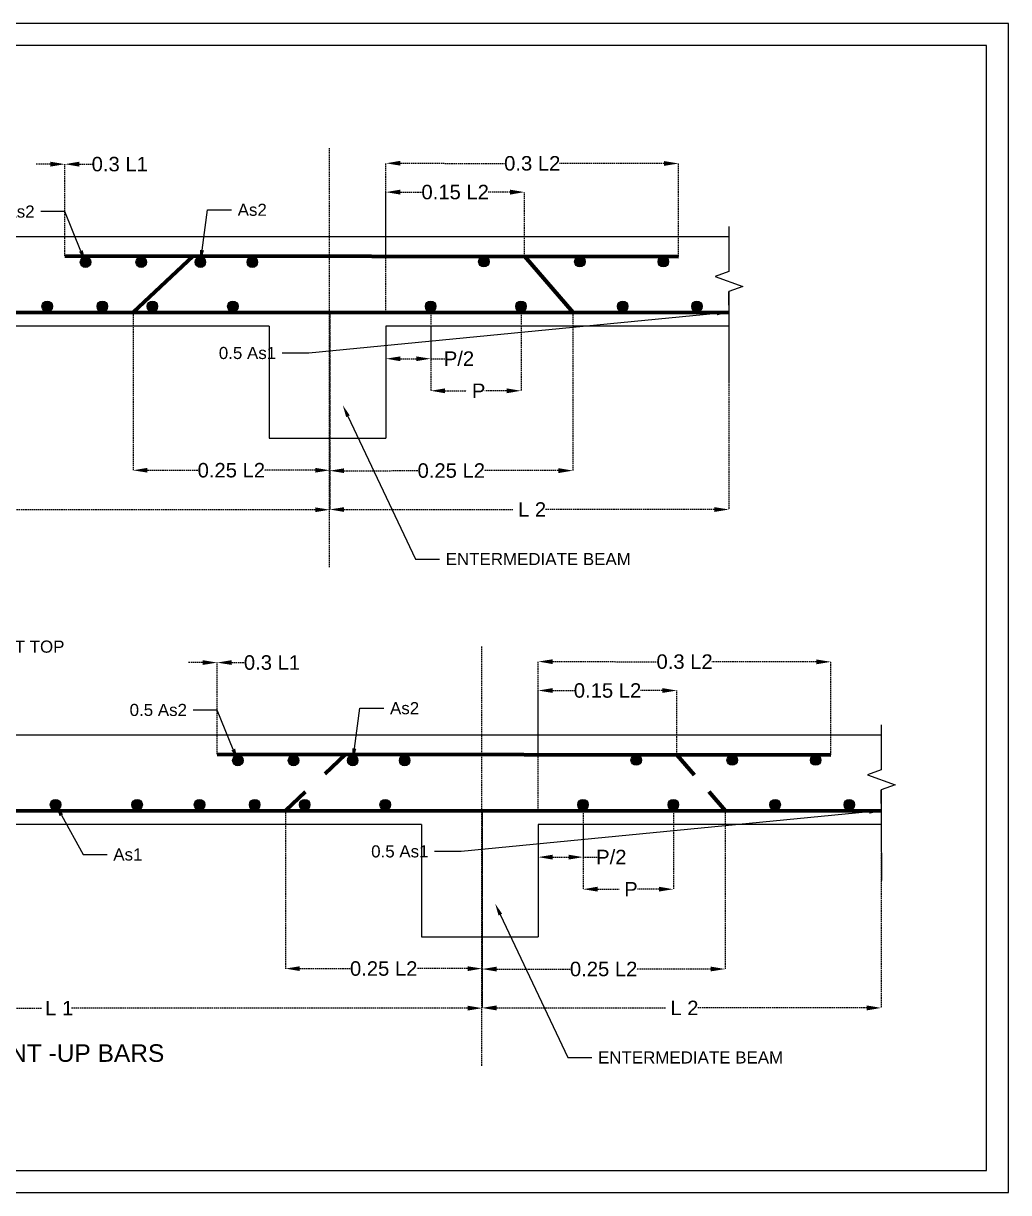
# Model space of a CAD drawing. Header units: millimetres. Extents: x 955 to 145987, y 2368 to 73967.
# Drawn here: x 48188 to 57034, y 33669 to 44169 of the extents above; entities that cross this region are included whole.
import ezdxf
from ezdxf import colors
from ezdxf.entities.mleader import LeaderData, LeaderLine
from ezdxf.math import Vec2, Vec3

# ---------------------------------------------------------------- set-up
doc = ezdxf.new("R2010")
doc.units = ezdxf.units.MM
doc.linetypes.add('HIDDENX2', pattern=[19.05, 12.7, -6.35])
doc.styles.get("Standard").update_dxf_attribs({"font": 'arial.ttf'})
doc.dimstyles.new('beam 2', dxfattribs={"dimtxt": 130, "dimasz": 130, "dimexe": 0.18, "dimexo": 0.0625, "dimgap": 0.09, "dimtad": 0, "dimtih": 1, "dimtoh": 1, "dimdec": 4, "dimzin": 0, "dimdsep": 46, "dimtxsty": 'Standard', "dimcen": 0.09, "dimadec": 0, "dimazin": 0, "dimtfac": 1, "dimtdec": 4, "dimtofl": 0, "dimtmove": 0, "dimatfit": 3, "dimfxl": 1, "dimtolj": 1, "dimtzin": 0, "dimarcsym": 0})

# ---------------------------------------------------------------- blocks, each defined once
blk = doc.blocks.new('*D32')
at = {"color": 0, "linetype": 'HIDDENX2', "lineweight": -2, "transparency": 16777216}
for p, q in [((43295, 41572), (43295, 39802)), ((50938, 41572), (50938, 39802)), ((43425, 39802), (46981, 39802)), ((50808, 39802), (47251, 39802))]:
    blk.add_line(p, q, dxfattribs=at)
at = {"color": 0, "linetype": 'HIDDENX2', "transparency": 16777216}
for points in [[(43425, 39823), (43425, 39780), (43295, 39802)], [(50808, 39823), (50808, 39780), (50938, 39802)]]:
    blk.add_solid(points, dxfattribs=at)
at = {"layer": 'DEFPOINTS', "color": 0, "linetype": 'HIDDENX2', "transparency": 16777216}
for p in [(43295, 41572), (50938, 41572), (50938, 39802)]:
    blk.add_point(p, dxfattribs=at)
at = {"color": 0, "linetype": 'HIDDENX2', "transparency": 16777216, "insert": (47116, 39802), "char_height": 130, "attachment_point": 5}
blk.add_mtext('\\A1; L 1 ', dxfattribs=at)
blk = doc.blocks.new('*D36')
at = {"color": 0, "linetype": 'HIDDENX2', "lineweight": -2, "transparency": 16777216}
for p, q in [((48430, 42905), (48300, 42905)), ((48560, 42081), (48560, 42905)), ((48560, 42081), (48560, 42905)), ((48690, 42905), (48820, 42905))]:
    blk.add_line(p, q, dxfattribs=at)
at = {"color": 0, "linetype": 'HIDDENX2', "transparency": 16777216}
for points in [[(48430, 42927), (48430, 42883), (48560, 42905)], [(48690, 42927), (48690, 42883), (48560, 42905)]]:
    blk.add_solid(points, dxfattribs=at)
at = {"layer": 'DEFPOINTS', "color": 0, "linetype": 'HIDDENX2', "transparency": 16777216}
for p in [(48560, 42905), (48560, 42081), (48560, 42081)]:
    blk.add_point(p, dxfattribs=at)
at = {"color": 0, "linetype": 'HIDDENX2', "transparency": 16777216, "insert": (49053, 42905), "char_height": 130, "attachment_point": 5}
blk.add_mtext('\\A1;0.3 L1', dxfattribs=at)
blk = doc.blocks.new('*D37')
at = {"color": 0, "linetype": 'HIDDENX2', "lineweight": -2, "transparency": 16777216}
for p, q in [((51442, 41575), (51442, 42654)), ((51572, 42654), (51771, 42654)), ((52558, 42654), (52360, 42654)), ((52688, 42078), (52688, 42654))]:
    blk.add_line(p, q, dxfattribs=at)
at = {"color": 0, "linetype": 'HIDDENX2', "transparency": 16777216}
for points in [[(51572, 42676), (51572, 42632), (51442, 42654)], [(52558, 42676), (52558, 42632), (52688, 42654)]]:
    blk.add_solid(points, dxfattribs=at)
at = {"layer": 'DEFPOINTS', "color": 0, "linetype": 'HIDDENX2', "transparency": 16777216}
for p in [(51442, 42654), (52688, 42078), (51442, 41575)]:
    blk.add_point(p, dxfattribs=at)
at = {"color": 0, "linetype": 'HIDDENX2', "transparency": 16777216, "insert": (52065, 42654), "char_height": 130, "attachment_point": 5}
blk.add_mtext('\\A1;0.15 L2', dxfattribs=at)
blk = doc.blocks.new('*D38')
at = {"color": 0, "linetype": 'HIDDENX2', "lineweight": -2, "transparency": 16777216}
for p, q in [((50938, 41574), (50938, 39804)), ((54523, 41576), (54523, 39804)), ((51068, 39804), (52584, 39804)), ((54393, 39804), (52877, 39804))]:
    blk.add_line(p, q, dxfattribs=at)
at = {"color": 0, "linetype": 'HIDDENX2', "transparency": 16777216}
for points in [[(51068, 39825), (51068, 39782), (50938, 39804)], [(54393, 39825), (54393, 39782), (54523, 39804)]]:
    blk.add_solid(points, dxfattribs=at)
at = {"layer": 'DEFPOINTS', "color": 0, "linetype": 'HIDDENX2', "transparency": 16777216}
for p in [(50938, 41575), (54523, 41576), (54523, 39804)]:
    blk.add_point(p, dxfattribs=at)
at = {"color": 0, "linetype": 'HIDDENX2', "transparency": 16777216, "insert": (52730, 39804), "char_height": 130, "attachment_point": 5}
blk.add_mtext('\\A1; L 2 ', dxfattribs=at)
blk = doc.blocks.new('*D39')
at = {"color": 0, "linetype": 'HIDDENX2', "lineweight": -2, "transparency": 16777216}
for p, q in [((51845, 41629), (51845, 40870)), ((52656, 41629), (52656, 40870)), ((51975, 40870), (52168, 40870)), ((52526, 40870), (52332, 40870))]:
    blk.add_line(p, q, dxfattribs=at)
at = {"color": 0, "linetype": 'HIDDENX2', "transparency": 16777216}
for points in [[(51975, 40892), (51975, 40848), (51845, 40870)], [(52526, 40892), (52526, 40848), (52656, 40870)]]:
    blk.add_solid(points, dxfattribs=at)
at = {"layer": 'DEFPOINTS', "color": 0, "linetype": 'HIDDENX2', "transparency": 16777216}
for p in [(51845, 41629), (52656, 41629), (52656, 40870)]:
    blk.add_point(p, dxfattribs=at)
at = {"color": 0, "linetype": 'HIDDENX2', "transparency": 16777216, "insert": (52250, 40870), "char_height": 130, "attachment_point": 5}
blk.add_mtext('\\A1; P ', dxfattribs=at)
blk = doc.blocks.new('*D40')
at = {"color": 0, "linetype": 'HIDDENX2', "lineweight": -2, "transparency": 16777216}
for p, q in [((51442, 42079), (51443, 42913)), ((51573, 42913), (52513, 42912)), ((53941, 42911), (53001, 42912)), ((54071, 42077), (54071, 42911))]:
    blk.add_line(p, q, dxfattribs=at)
at = {"color": 0, "linetype": 'HIDDENX2', "transparency": 16777216}
for points in [[(51573, 42935), (51573, 42892), (51443, 42913)], [(53941, 42933), (53941, 42890), (54071, 42911)]]:
    blk.add_solid(points, dxfattribs=at)
at = {"layer": 'DEFPOINTS', "color": 0, "linetype": 'HIDDENX2', "transparency": 16777216}
for p in [(54071, 42911), (51442, 42079), (54071, 42077)]:
    blk.add_point(p, dxfattribs=at)
at = {"color": 0, "linetype": 'HIDDENX2', "transparency": 16777216, "insert": (52757, 42912), "char_height": 130, "attachment_point": 5}
blk.add_mtext('\\A1;0.3 L2', dxfattribs=at)
blk = doc.blocks.new('*D41')
at = {"color": 0, "linetype": 'HIDDENX2', "lineweight": -2, "transparency": 16777216}
for p, q in [((49172, 41576), (49172, 40156)), ((50938, 41574), (50938, 40156)), ((49302, 40156), (49761, 40156)), ((50808, 40156), (50350, 40156))]:
    blk.add_line(p, q, dxfattribs=at)
at = {"color": 0, "linetype": 'HIDDENX2', "transparency": 16777216}
for points in [[(49302, 40178), (49302, 40135), (49172, 40156)], [(50808, 40178), (50808, 40135), (50938, 40156)]]:
    blk.add_solid(points, dxfattribs=at)
at = {"layer": 'DEFPOINTS', "color": 0, "linetype": 'HIDDENX2', "transparency": 16777216}
for p in [(49172, 41576), (50938, 41575), (50938, 40156)]:
    blk.add_point(p, dxfattribs=at)
at = {"color": 0, "linetype": 'HIDDENX2', "transparency": 16777216, "insert": (50055, 40156), "char_height": 130, "attachment_point": 5}
blk.add_mtext('\\A1;0.25 L2', dxfattribs=at)
blk = doc.blocks.new('*D42')
at = {"color": 0, "linetype": 'HIDDENX2', "lineweight": -2, "transparency": 16777216}
for p, q in [((50938, 41574), (50938, 40152)), ((53122, 41575), (53122, 40153)), ((51068, 40152), (51736, 40153)), ((52992, 40153), (52325, 40153))]:
    blk.add_line(p, q, dxfattribs=at)
at = {"color": 0, "linetype": 'HIDDENX2', "transparency": 16777216}
for points in [[(51068, 40174), (51068, 40131), (50938, 40152)], [(52992, 40175), (52992, 40131), (53122, 40153)]]:
    blk.add_solid(points, dxfattribs=at)
at = {"layer": 'DEFPOINTS', "color": 0, "linetype": 'HIDDENX2', "transparency": 16777216}
for p in [(50938, 41575), (53122, 41575), (50938, 40152)]:
    blk.add_point(p, dxfattribs=at)
at = {"color": 0, "linetype": 'HIDDENX2', "transparency": 16777216, "insert": (52030, 40153), "char_height": 130, "attachment_point": 5}
blk.add_mtext('\\A1;0.25 L2', dxfattribs=at)
blk = doc.blocks.new('*D43')
at = {"color": 0, "linetype": 'HIDDENX2', "lineweight": -2, "transparency": 16777216}
for p, q in [((51443, 41449), (51443, 41158)), ((51845, 41449), (51845, 41158)), ((51573, 41158), (51715, 41158)), ((51845, 41158), (51975, 41158))]:
    blk.add_line(p, q, dxfattribs=at)
at = {"color": 0, "linetype": 'HIDDENX2', "transparency": 16777216}
for points in [[(51573, 41179), (51573, 41136), (51443, 41158)], [(51715, 41179), (51715, 41136), (51845, 41158)]]:
    blk.add_solid(points, dxfattribs=at)
at = {"layer": 'DEFPOINTS', "color": 0, "linetype": 'HIDDENX2', "transparency": 16777216}
for p in [(51443, 41449), (51845, 41449), (51845, 41158)]:
    blk.add_point(p, dxfattribs=at)
at = {"color": 0, "linetype": 'HIDDENX2', "transparency": 16777216, "insert": (52099, 41158), "char_height": 130, "attachment_point": 5}
blk.add_mtext('\\A1;P/2', dxfattribs=at)
blk = doc.blocks.new('*D56')
at = {"color": 0, "linetype": 'HIDDENX2', "lineweight": -2, "transparency": 16777216}
for p, q in [((44663, 37096), (44663, 35326)), ((52306, 37096), (52306, 35326)), ((44793, 35326), (48349, 35326)), ((52176, 35326), (48619, 35326))]:
    blk.add_line(p, q, dxfattribs=at)
at = {"color": 0, "linetype": 'HIDDENX2', "transparency": 16777216}
for points in [[(44793, 35348), (44793, 35304), (44663, 35326)], [(52176, 35348), (52176, 35304), (52306, 35326)]]:
    blk.add_solid(points, dxfattribs=at)
at = {"layer": 'DEFPOINTS', "color": 0, "linetype": 'HIDDENX2', "transparency": 16777216}
for p in [(44663, 37096), (52306, 37096), (52306, 35326)]:
    blk.add_point(p, dxfattribs=at)
at = {"color": 0, "linetype": 'HIDDENX2', "transparency": 16777216, "insert": (48484, 35326), "char_height": 130, "attachment_point": 5}
blk.add_mtext('\\A1; L 1 ', dxfattribs=at)
blk = doc.blocks.new('*D64')
at = {"color": 0, "linetype": 'HIDDENX2', "lineweight": -2, "transparency": 16777216}
for p, q in [((49798, 38429), (49668, 38429)), ((49928, 37606), (49928, 38430)), ((49928, 37606), (49928, 38430)), ((50058, 38429), (50188, 38429))]:
    blk.add_line(p, q, dxfattribs=at)
at = {"color": 0, "linetype": 'HIDDENX2', "transparency": 16777216}
for points in [[(49798, 38451), (49798, 38408), (49928, 38429)], [(50058, 38451), (50058, 38408), (49928, 38429)]]:
    blk.add_solid(points, dxfattribs=at)
at = {"layer": 'DEFPOINTS', "color": 0, "linetype": 'HIDDENX2', "transparency": 16777216}
for p in [(49928, 38429), (49928, 37605), (49928, 37605)]:
    blk.add_point(p, dxfattribs=at)
at = {"color": 0, "linetype": 'HIDDENX2', "transparency": 16777216, "insert": (50420, 38429), "char_height": 130, "attachment_point": 5}
blk.add_mtext('\\A1;0.3 L1', dxfattribs=at)
blk = doc.blocks.new('*D57')
at = {"color": 0, "linetype": 'HIDDENX2', "lineweight": -2, "transparency": 16777216}
for p, q in [((52810, 37099), (52810, 38179)), ((52940, 38178), (53139, 38178)), ((53926, 38178), (53728, 38178)), ((54056, 37602), (54056, 38179))]:
    blk.add_line(p, q, dxfattribs=at)
at = {"color": 0, "linetype": 'HIDDENX2', "transparency": 16777216}
for points in [[(52940, 38200), (52940, 38157), (52810, 38178)], [(53926, 38200), (53926, 38157), (54056, 38178)]]:
    blk.add_solid(points, dxfattribs=at)
at = {"layer": 'DEFPOINTS', "color": 0, "linetype": 'HIDDENX2', "transparency": 16777216}
for p in [(52810, 38178), (54056, 37602), (52810, 37099)]:
    blk.add_point(p, dxfattribs=at)
at = {"color": 0, "linetype": 'HIDDENX2', "transparency": 16777216, "insert": (53433, 38178), "char_height": 130, "attachment_point": 5}
blk.add_mtext('\\A1;0.15 L2', dxfattribs=at)
blk = doc.blocks.new('*D58')
at = {"color": 0, "linetype": 'HIDDENX2', "lineweight": -2, "transparency": 16777216}
for p, q in [((52306, 37099), (52306, 35328)), ((55891, 37100), (55891, 35328)), ((52436, 35328), (53952, 35328)), ((55761, 35328), (54245, 35328))]:
    blk.add_line(p, q, dxfattribs=at)
at = {"color": 0, "linetype": 'HIDDENX2', "transparency": 16777216}
for points in [[(52436, 35350), (52436, 35306), (52306, 35328)], [(55761, 35350), (55761, 35306), (55891, 35328)]]:
    blk.add_solid(points, dxfattribs=at)
at = {"layer": 'DEFPOINTS', "color": 0, "linetype": 'HIDDENX2', "transparency": 16777216}
for p in [(52306, 37099), (55891, 37100), (55891, 35328)]:
    blk.add_point(p, dxfattribs=at)
at = {"color": 0, "linetype": 'HIDDENX2', "transparency": 16777216, "insert": (54098, 35328), "char_height": 130, "attachment_point": 5}
blk.add_mtext('\\A1; L 2 ', dxfattribs=at)
blk = doc.blocks.new('*D59')
at = {"color": 0, "linetype": 'HIDDENX2', "lineweight": -2, "transparency": 16777216}
for p, q in [((53213, 37153), (53213, 36394)), ((54024, 37153), (54024, 36394)), ((53343, 36394), (53536, 36394)), ((53894, 36394), (53700, 36394))]:
    blk.add_line(p, q, dxfattribs=at)
at = {"color": 0, "linetype": 'HIDDENX2', "transparency": 16777216}
for points in [[(53343, 36416), (53343, 36373), (53213, 36394)], [(53894, 36416), (53894, 36373), (54024, 36394)]]:
    blk.add_solid(points, dxfattribs=at)
at = {"layer": 'DEFPOINTS', "color": 0, "linetype": 'HIDDENX2', "transparency": 16777216}
for p in [(53213, 37153), (54024, 37153), (54024, 36394)]:
    blk.add_point(p, dxfattribs=at)
at = {"color": 0, "linetype": 'HIDDENX2', "transparency": 16777216, "insert": (53618, 36394), "char_height": 130, "attachment_point": 5}
blk.add_mtext('\\A1; P ', dxfattribs=at)
blk = doc.blocks.new('*D60')
at = {"color": 0, "linetype": 'HIDDENX2', "lineweight": -2, "transparency": 16777216}
for p, q in [((52810, 37603), (52811, 38438)), ((52941, 38438), (53881, 38437)), ((55309, 38436), (54369, 38436)), ((55439, 37601), (55439, 38436))]:
    blk.add_line(p, q, dxfattribs=at)
at = {"color": 0, "linetype": 'HIDDENX2', "transparency": 16777216}
for points in [[(52941, 38459), (52941, 38416), (52811, 38438)], [(55309, 38457), (55309, 38414), (55439, 38436)]]:
    blk.add_solid(points, dxfattribs=at)
at = {"layer": 'DEFPOINTS', "color": 0, "linetype": 'HIDDENX2', "transparency": 16777216}
for p in [(55439, 38436), (52810, 37603), (55439, 37601)]:
    blk.add_point(p, dxfattribs=at)
at = {"color": 0, "linetype": 'HIDDENX2', "transparency": 16777216, "insert": (54125, 38437), "char_height": 130, "attachment_point": 5}
blk.add_mtext('\\A1;0.3 L2', dxfattribs=at)
blk = doc.blocks.new('*D65')
at = {"color": 0, "linetype": 'HIDDENX2', "lineweight": -2, "transparency": 16777216}
for p, q in [((50540, 37100), (50540, 35680)), ((52306, 37099), (52306, 35680)), ((50670, 35681), (51128, 35681)), ((52176, 35681), (51717, 35681))]:
    blk.add_line(p, q, dxfattribs=at)
at = {"color": 0, "linetype": 'HIDDENX2', "transparency": 16777216}
for points in [[(50670, 35702), (50670, 35659), (50540, 35681)], [(52176, 35702), (52176, 35659), (52306, 35681)]]:
    blk.add_solid(points, dxfattribs=at)
at = {"layer": 'DEFPOINTS', "color": 0, "linetype": 'HIDDENX2', "transparency": 16777216}
for p in [(50540, 37100), (52306, 37099), (52306, 35681)]:
    blk.add_point(p, dxfattribs=at)
at = {"color": 0, "linetype": 'HIDDENX2', "transparency": 16777216, "insert": (51423, 35681), "char_height": 130, "attachment_point": 5}
blk.add_mtext('\\A1;0.25 L2', dxfattribs=at)
blk = doc.blocks.new('*D66')
at = {"color": 0, "linetype": 'HIDDENX2', "lineweight": -2, "transparency": 16777216}
for p, q in [((52306, 37099), (52306, 35677)), ((54489, 37100), (54490, 35677)), ((52436, 35677), (53104, 35677)), ((54360, 35677), (53693, 35677))]:
    blk.add_line(p, q, dxfattribs=at)
at = {"color": 0, "linetype": 'HIDDENX2', "transparency": 16777216}
for points in [[(52436, 35698), (52436, 35655), (52306, 35677)], [(54360, 35699), (54360, 35656), (54490, 35677)]]:
    blk.add_solid(points, dxfattribs=at)
at = {"layer": 'DEFPOINTS', "color": 0, "linetype": 'HIDDENX2', "transparency": 16777216}
for p in [(52306, 37099), (54489, 37100), (52306, 35677)]:
    blk.add_point(p, dxfattribs=at)
at = {"color": 0, "linetype": 'HIDDENX2', "transparency": 16777216, "insert": (53398, 35677), "char_height": 130, "attachment_point": 5}
blk.add_mtext('\\A1;0.25 L2', dxfattribs=at)
blk = doc.blocks.new('*D67')
at = {"color": 0, "linetype": 'HIDDENX2', "lineweight": -2, "transparency": 16777216}
for p, q in [((52811, 36974), (52811, 36682)), ((53213, 36974), (53213, 36682)), ((52941, 36682), (53083, 36682)), ((53213, 36682), (53343, 36682))]:
    blk.add_line(p, q, dxfattribs=at)
at = {"color": 0, "linetype": 'HIDDENX2', "transparency": 16777216}
for points in [[(52941, 36704), (52941, 36660), (52811, 36682)], [(53083, 36704), (53083, 36660), (53213, 36682)]]:
    blk.add_solid(points, dxfattribs=at)
at = {"layer": 'DEFPOINTS', "color": 0, "linetype": 'HIDDENX2', "transparency": 16777216}
for p in [(52811, 36974), (53213, 36974), (53213, 36682)]:
    blk.add_point(p, dxfattribs=at)
at = {"color": 0, "linetype": 'HIDDENX2', "transparency": 16777216, "insert": (53467, 36682), "char_height": 130, "attachment_point": 5}
blk.add_mtext('\\A1;P/2', dxfattribs=at)

msp = doc.modelspace()

# ---------------------------------------------------------------- hatches: boundary and pattern name
h = msp.add_hatch(color=256)
h.dxf.hatch_style = 1
h.paths.add_polyline_path([(48792.76975, 42024.62977, 1), (48698.47256, 42024.62977, 1)])
h = msp.add_hatch(color=256)
h.dxf.hatch_style = 1
h.paths.add_polyline_path([(49293.11334, 42024.62977, 1), (49198.81615, 42024.62977, 1)])
h = msp.add_hatch(color=256)
h.dxf.hatch_style = 1
h.paths.add_polyline_path([(49824.29998, 42024.62977, 1), (49730.00279, 42024.62977, 1)])
h = msp.add_hatch(color=256)
h.dxf.hatch_style = 1
h.paths.add_polyline_path([(50290.37361, 42024.62977, 1), (50196.07642, 42024.62977, 1)])
h = msp.add_hatch(color=256)
h.dxf.hatch_style = 1
h.paths.add_polyline_path([(52369.8494, 42029.27979, 1), (52275.55221, 42029.27979, 1)])
h = msp.add_hatch(color=256)
h.dxf.hatch_style = 1
h.paths.add_polyline_path([(53231.9606, 42029.27979, 1), (53137.66341, 42029.27979, 1)])
h = msp.add_hatch(color=256)
h.dxf.hatch_style = 1
h.paths.add_polyline_path([(53980.91977, 42029.27979, 1), (53886.62258, 42029.27979, 1)])
h = msp.add_hatch(color=256)
h.dxf.hatch_style = 1
h.paths.add_polyline_path([(48448.97324, 41628.64203, 1), (48354.67605, 41628.64203, 1)])
h = msp.add_hatch(color=256)
h.dxf.hatch_style = 1
h.paths.add_polyline_path([(48944.08706, 41628.64203, 1), (48849.78986, 41628.64203, 1)])
h = msp.add_hatch(color=256)
h.dxf.hatch_style = 1
h.paths.add_polyline_path([(49393.15497, 41628.64203, 1), (49298.85778, 41628.64203, 1)])
h = msp.add_hatch(color=256)
h.dxf.hatch_style = 1
h.paths.add_polyline_path([(50115.64579, 41628.64203, 1), (50021.34859, 41628.64203, 1)])
h = msp.add_hatch(color=256)
h.dxf.hatch_style = 1
h.paths.add_polyline_path([(51891.78789, 41628.64203, 1), (51797.4907, 41628.64203, 1)])
h = msp.add_hatch(color=256)
h.dxf.hatch_style = 1
h.paths.add_polyline_path([(52703.00664, 41628.64203, 1), (52608.70945, 41628.64203, 1)])
h = msp.add_hatch(color=256)
h.dxf.hatch_style = 1
h.paths.add_polyline_path([(53616.6952, 41628.64203, 1), (53522.39801, 41628.64203, 1)])
h = msp.add_hatch(color=256)
h.dxf.hatch_style = 1
h.paths.add_polyline_path([(54282.74864, 41628.64203, 1), (54188.45145, 41628.64203, 1)])
h = msp.add_hatch(color=256)
h.dxf.hatch_style = 1
h.paths.add_polyline_path([(50160.71674, 37548.96511, 1), (50066.41955, 37548.96511, 1)])
h = msp.add_hatch(color=256)
h.dxf.hatch_style = 1
h.paths.add_polyline_path([(50661.06033, 37548.96511, 1), (50566.76314, 37548.96511, 1)])
h = msp.add_hatch(color=256)
h.dxf.hatch_style = 1
h.paths.add_polyline_path([(51192.24697, 37548.96511, 1), (51097.94978, 37548.96511, 1)])
h = msp.add_hatch(color=256)
h.dxf.hatch_style = 1
h.paths.add_polyline_path([(51658.3206, 37548.96511, 1), (51564.02341, 37548.96511, 1)])
h = msp.add_hatch(color=256)
h.dxf.hatch_style = 1
h.paths.add_polyline_path([(53737.7964, 37553.61513, 1), (53643.4992, 37553.61513, 1)])
h = msp.add_hatch(color=256)
h.dxf.hatch_style = 1
h.paths.add_polyline_path([(54599.90759, 37553.61513, 1), (54505.6104, 37553.61513, 1)])
h = msp.add_hatch(color=256)
h.dxf.hatch_style = 1
h.paths.add_polyline_path([(55348.86676, 37553.61513, 1), (55254.56957, 37553.61513, 1)])
h = msp.add_hatch(color=256)
h.dxf.hatch_style = 1
h.paths.add_polyline_path([(48523.4683, 37152.97737, 1), (48429.17111, 37152.97737, 1)])
h = msp.add_hatch(color=256)
h.dxf.hatch_style = 1
h.paths.add_polyline_path([(49255.81458, 37152.97737, 1), (49161.51739, 37152.97737, 1)])
h = msp.add_hatch(color=256)
h.dxf.hatch_style = 1
h.paths.add_polyline_path([(49816.92023, 37152.97737, 1), (49722.62304, 37152.97737, 1)])
h = msp.add_hatch(color=256)
h.dxf.hatch_style = 1
h.paths.add_polyline_path([(50312.03405, 37152.97737, 1), (50217.73686, 37152.97737, 1)])
h = msp.add_hatch(color=256)
h.dxf.hatch_style = 1
h.paths.add_polyline_path([(50761.10196, 37152.97737, 1), (50666.80477, 37152.97737, 1)])
h = msp.add_hatch(color=256)
h.dxf.hatch_style = 1
h.paths.add_polyline_path([(51483.59278, 37152.97737, 1), (51389.29559, 37152.97737, 1)])
h = msp.add_hatch(color=256)
h.dxf.hatch_style = 1
h.paths.add_polyline_path([(53259.73488, 37152.97737, 1), (53165.43769, 37152.97737, 1)])
h = msp.add_hatch(color=256)
h.dxf.hatch_style = 1
h.paths.add_polyline_path([(54070.95363, 37152.97737, 1), (53976.65644, 37152.97737, 1)])
h = msp.add_hatch(color=256)
h.dxf.hatch_style = 1
h.paths.add_polyline_path([(54984.6422, 37152.97737, 1), (54890.345, 37152.97737, 1)])
h = msp.add_hatch(color=256)
h.dxf.hatch_style = 1
h.paths.add_polyline_path([(55650.69563, 37152.97737, 1), (55556.39844, 37152.97737, 1)])

# ---------------------------------------------------------------- linework, layer by layer
at = {"linetype": 'HIDDENX2'}
for p, q in [((50937.61635, 39284.68488), (50937.61635, 43051.42985)), ((52305.56334, 34809.02022), (52305.56334, 38575.76519))]:
    msp.add_line(p, q, dxfattribs=at)
for p, q in [((43707.2766, 42254.82574), (54523.30814, 42254.82574)), ((54522.76876, 41638.91956), (54523.30814, 41761.49485)), ((50393.69341, 41449.33899), (43707.2766, 41449.33899)), ((50393.69341, 41449.33899), (50394.27534, 40443.07546)), ((54523.30814, 41449.33899), (51442.69023, 41449.33899)), ((51442.69023, 41449.33899), (51443.27216, 40443.07546)), ((54523.30814, 41449.33899), (54523.59795, 40948.20619)), ((50394.27534, 40443.07546), (51443.27216, 40443.07546)), ((45075.22359, 37779.16108), (55891.25513, 37779.16108)), ((55890.71575, 37163.2549), (55891.25513, 37285.83019)), ((51761.6404, 36973.67432), (45075.22359, 36973.67432)), ((51761.6404, 36973.67432), (51762.22233, 35967.4108)), ((55891.25513, 36973.67432), (52810.63722, 36973.67432)), ((52810.63722, 36973.67432), (52811.21915, 35967.4108)), ((55891.25513, 36973.67432), (55891.54494, 36472.54153)), ((51762.22233, 35967.4108), (52811.21915, 35967.4108))]:
    msp.add_line(p, q)
at = {"color": 240, "linetype": 'Continuous', "lineweight": 100, "true_color": 0xed1f24}
for p, q in [((48560.42101, 42081.13054), (54070.76559, 42076.78525)), ((49710.52726, 42080.2236), (49172.41499, 41575.77089)), ((52688.41317, 42077.87533), (53121.5242, 41575.28942)), ((43294.92252, 41571.91428), (54523.30814, 41575.77089)), ((49928.368, 37605.46588), (55438.71258, 37601.12059)), ((51078.47425, 37604.55894), (50893.83578, 37431.46983)), ((54056.36016, 37602.21067), (54211.69444, 37421.95938)), ((50718.41153, 37267.01856), (50540.36198, 37100.10623)), ((54341.20365, 37271.67573), (54489.47119, 37099.62476)), ((44662.86952, 37096.24961), (55891.25513, 37100.10623))]:
    msp.add_line(p, q, dxfattribs=at)
for points in [[(42184.4002, 33669.3524), (57034.4002, 33669.3524), (57034.4002, 44169.3524), (42184.4002, 44169.3524)], [(42384.4002, 33869.3524), (56834.4002, 33869.3524), (56834.4002, 43969.3524), (42384.4002, 43969.3524)]]:
    msp.add_lwpolyline(points, close=True)
at = {"linetype": 'Continuous'}
for points in [[(54523.30814, 42345.41326), (54523.30814, 41942.66988), (54398.86457, 41897.37612), (54647.75172, 41806.78861), (54523.30814, 41761.49485), (54523.30814, 41358.75147)], [(55891.25513, 37869.7486), (55891.25513, 37467.00522), (55766.81156, 37421.71146), (56015.69871, 37331.12395), (55891.25513, 37285.83019), (55891.25513, 36883.08681)]]:
    msp.add_lwpolyline(points, dxfattribs=at)
at = {"lineweight": -2}
for centre in [(48745.62116, 42024.62977), (49245.96474, 42024.62977), (49777.15138, 42024.62977), (50243.22501, 42024.62977), (52322.70081, 42029.27979), (53184.812, 42029.27979), (53933.77117, 42029.27979), (48401.82464, 41628.64203), (48896.93846, 41628.64203), (49346.00638, 41628.64203), (50068.49719, 41628.64203), (51844.6393, 41628.64203), (52655.85805, 41628.64203), (53569.54661, 41628.64203), (54235.60004, 41628.64203), (50113.56815, 37548.96511), (50613.91173, 37548.96511), (51145.09838, 37548.96511), (51611.172, 37548.96511), (53690.6478, 37553.61513), (54552.75899, 37553.61513), (55301.71816, 37553.61513), (48476.3197, 37152.97737), (49208.66598, 37152.97737), (49769.77163, 37152.97737), (50264.88545, 37152.97737), (50713.95337, 37152.97737), (51436.44418, 37152.97737), (53212.58629, 37152.97737), (54023.80504, 37152.97737), (54937.4936, 37152.97737), (55603.54703, 37152.97737)]:
    msp.add_circle(centre, 47.1486, dxfattribs=at)

# ---------------------------------------------------------------- texts
at = {"linetype": 'HIDDENX2', "insert": (46726.64377, 35001.3182), "char_height": 157.5299687, "attachment_point": 1}
msp.add_mtext_dynamic_manual_height_columns('A- USING BENT -UP BARS', width=3104.3734207, gutter_width=787.64984, heights=[158.45735], dxfattribs=at)

# ---------------------------------------------------------------- dimensions: what is measured, and where the dimension line sits
at = {"linetype": 'HIDDENX2'}
for base, p1, p2, text, picture, middle in [((48560.42101, 42905.07198), (48560.42101, 42081.13054), (48560.42101, 42081.13054), '0.3 L1', '*D36', (49052.53352, 42905.07198)), ((51442.32675, 42654.1008), (52688.41317, 42077.87533), (51442.32675, 41574.71267), '0.15 L2', '*D37', (52065.36996, 42654.1008)), ((52655.85805, 40869.84439), (51844.6393, 41628.64203), (52655.85805, 41628.64203), ' P ', '*D39', (52250.24867, 40869.84439)), ((50937.61635, 39801.68912), (43294.92252, 41571.91428), (50937.61635, 41571.91428), ' L 1 ', '*D32', (47116.26944, 39801.68912)), ((50937.61635, 40156.18069), (49172.41499, 41575.77089), (50937.61635, 41574.53931), '0.25 L2', '*D41', (50055.01567, 40156.18069)), ((54523.30814, 39803.75759), (50937.61635, 41574.53931), (54523.30814, 41575.77089), ' L 2 ', '*D38', (52730.46225, 39803.75759)), ((51844.6393, 41157.77161), (51442.69023, 41449.33899), (51844.6393, 41449.33899), 'P/2', '*D43', (52099.23134, 41157.77161)), ((49928.368, 38429.40732), (49928.368, 37605.46588), (49928.368, 37605.46588), '0.3 L1', '*D64', (50420.48051, 38429.40732)), ((52810.27374, 38178.43614), (54056.36016, 37602.21067), (52810.27374, 37099.048), '0.15 L2', '*D57', (53433.31695, 38178.43614)), ((52305.56334, 35326.02446), (44662.86952, 37096.24961), (52305.56334, 37096.24961), ' L 1 ', '*D56', (48484.21643, 35326.02446)), ((52305.56334, 35680.51603), (50540.36198, 37100.10623), (52305.56334, 37098.87465), '0.25 L2', '*D65', (51422.96266, 35680.51603)), ((55891.25513, 35328.09293), (52305.56334, 37098.87465), (55891.25513, 37100.10623), ' L 2 ', '*D58', (54098.40924, 35328.09293)), ((54023.80504, 36394.17973), (53212.58629, 37152.97737), (54023.80504, 37152.97737), ' P ', '*D59', (53618.19566, 36394.17973)), ((53212.58629, 36682.10695), (52810.63722, 36973.67432), (53212.58629, 36973.67432), 'P/2', '*D67', (53467.17833, 36682.10695))]:
    dim = msp.add_linear_dim(base=base, p1=p1, p2=p2, text=text, dimstyle='beam 2', dxfattribs=at)
    dim.commit()
    dim.dimension.update_dxf_attribs({"geometry": picture, "text_midpoint": middle})
for p1, p2, distance, text, picture, middle in [((51442.32675, 42078.85796), (54070.76559, 42076.78525), 834.46037, '0.3 L2', '*D40', (52757.2042, 42912.28171)), ((53121.5242, 41575.28942), (50937.61635, 41574.53931), 1422.19081, '0.25 L2', '*D42', (52030.05876, 40152.72364)), ((52810.27374, 37603.19329), (55438.71258, 37601.12059), 834.46037, '0.3 L2', '*D60', (54125.15119, 38436.61705)), ((54489.47119, 37099.62476), (52305.56334, 37098.87465), 1422.19081, '0.25 L2', '*D66', (53398.00575, 35677.05898))]:
    dim = msp.add_aligned_dim(p1=p1, p2=p2, distance=distance, text=text, dimstyle='beam 2', dxfattribs=at)
    dim.commit()
    dim.dimension.update_dxf_attribs({"geometry": picture, "text_midpoint": middle})

# ---------------------------------------------------------------- leaders
ml = msp.add_multileader_mtext('Standard', dxfattribs=at)
ml.set_content('0.5 As2', color=256)
ml.set_leader_properties()
ml.build(insert=Vec2(0, 0))
ml.multileader.update_dxf_attribs({"arrow_head_size": 108.70502, "scale": 30})
ctx = ml.context
ctx.base_point, ctx.scale, ctx.char_height, ctx.arrow_head_size, ctx.landing_gap_size, ctx.plane_origin = Vec3(47733.64001, 42478.70341), 30, 108.705017, 108.70502, 54.35251, Vec3(48745.62116, 42024.62977)
ctx.text_align_type = 2
notes = []
notes.append((ctx, [(0, (1, 1, 0), (48560.42101, 42478.70341), (-1, 0), 217.41003, [(0, [(48745.62116, 42024.62977)], 0, [])])]))
ctx.mtext.insert, ctx.mtext.alignment, ctx.mtext.flow_direction = Vec3(48288.65846, 42533.9828), 3, 5
ml = msp.add_multileader_mtext('Standard', dxfattribs=at)
ml.set_content('As2', color=256)
ml.set_leader_properties()
ml.build(insert=Vec2(0, 0))
ml.multileader.update_dxf_attribs({"arrow_head_size": 108.70502, "scale": 30})
ctx = ml.context
ctx.base_point, ctx.scale, ctx.char_height, ctx.arrow_head_size, ctx.landing_gap_size, ctx.plane_origin = Vec3(50057.59933, 42494.57588), 30, 108.705017, 108.70502, 54.35251, Vec3(49777.15138, 42024.62977)
notes.append((ctx, [(0, (1, 1, 0), (49840.1893, 42494.57588), (1, 0), 217.41003, [(0, [(49777.15138, 42024.62977)], 0, [])])]))
ctx.mtext.insert, ctx.mtext.flow_direction = Vec3(50111.95184, 42549.81819), 5
ml = msp.add_multileader_mtext('Standard', dxfattribs=at)
ml.set_content('0.5 As1', color=256)
ml.set_leader_properties()
ml.build(insert=Vec2(0, 0))
ml.multileader.update_dxf_attribs({"arrow_head_size": 108.70502, "scale": 30})
ctx = ml.context
ctx.base_point, ctx.scale, ctx.char_height, ctx.arrow_head_size, ctx.landing_gap_size, ctx.plane_origin = Vec3(49922.25819, 41208.54766), 30, 108.705017, 108.70502, 54.35251, Vec3(49620.55772, 41575.77089)
ctx.text_align_type = 2
notes.append((ctx, [(1, (1, 1, 0), (50751.75674, 41208.54766), (-1, 0), 240, [(0, [(54523.30814, 41575.77089)], 0, [])])]))
ctx.mtext.insert, ctx.mtext.alignment, ctx.mtext.flow_direction = Vec3(50457.40424, 41263.82705), 3, 5
ml = msp.add_multileader_mtext('Standard', dxfattribs=at)
ml.set_content('ENTERMEDIATE BEAM', color=256)
ml.set_leader_properties()
ml.build(insert=Vec2(0, 0))
ml.multileader.update_dxf_attribs({"arrow_head_size": 108.70502, "scale": 30})
ctx = ml.context
ctx.base_point, ctx.scale, ctx.char_height, ctx.arrow_head_size, ctx.landing_gap_size, ctx.plane_origin = Vec3(51925.47445, 39358.7847), 30, 108.7050169, 108.70502, 54.35251, Vec3(51055.86185, 40739.79402)
notes.append((ctx, [(0, (1, 1, 0), (51708.06442, 39358.7847), (1, 0), 217.41003, [(0, [(51055.86185, 40739.79402)], 0, [])])]))
ctx.mtext.insert, ctx.mtext.flow_direction = Vec3(51979.82696, 39413.17428), 5
ml = msp.add_multileader_mtext('Standard', dxfattribs=at)
ml.set_content('DISTRIBUTION BARS AT TOP\\P(MINIMUM TWO BARS)', color=256)
ml.set_leader_properties()
ml.build(insert=Vec2(0, 0))
ml.multileader.update_dxf_attribs({"arrow_head_size": 108.70502, "scale": 30})
ctx = ml.context
ctx.base_point, ctx.scale, ctx.char_height, ctx.arrow_head_size, ctx.landing_gap_size, ctx.plane_origin = Vec3(46384.45584, 38556.37709), 30, 108.7050169, 108.70502, 54.35251, Vec3(45169.96802, 37548.4761)
notes.append((ctx, [(0, (1, 1, 0), (46167.04581, 38556.37709), (1, 0), 217.41003, [(0, [(45169.96802, 37548.4761)], 0, [])])]))
ctx.mtext.insert, ctx.mtext.flow_direction = Vec3(46438.80835, 38626.70909), 5
ml = msp.add_multileader_mtext('Standard', dxfattribs=at)
ml.set_content('0.5 As2', color=256)
ml.set_leader_properties()
ml.build(insert=Vec2(0, 0))
ml.multileader.update_dxf_attribs({"arrow_head_size": 108.70502, "scale": 30})
ctx = ml.context
ctx.base_point, ctx.scale, ctx.char_height, ctx.arrow_head_size, ctx.landing_gap_size, ctx.plane_origin = Vec3(49101.587, 38003.03875), 30, 108.705017, 108.70502, 54.35251, Vec3(50113.56815, 37548.96511)
ctx.text_align_type = 2
notes.append((ctx, [(0, (1, 1, 0), (49928.368, 38003.03875), (-1, 0), 217.41003, [(0, [(50113.56815, 37548.96511)], 0, [])])]))
ctx.mtext.insert, ctx.mtext.alignment, ctx.mtext.flow_direction = Vec3(49656.60546, 38058.31814), 3, 5
ml = msp.add_multileader_mtext('Standard', dxfattribs=at)
ml.set_content('As2', color=256)
ml.set_leader_properties()
ml.build(insert=Vec2(0, 0))
ml.multileader.update_dxf_attribs({"arrow_head_size": 108.70502, "scale": 30})
ctx = ml.context
ctx.base_point, ctx.scale, ctx.char_height, ctx.arrow_head_size, ctx.landing_gap_size, ctx.plane_origin = Vec3(51425.54632, 38018.91122), 30, 108.705017, 108.70502, 54.35251, Vec3(51145.09838, 37548.96511)
notes.append((ctx, [(0, (1, 1, 0), (51208.13629, 38018.91122), (1, 0), 217.41003, [(0, [(51145.09838, 37548.96511)], 0, [])])]))
ctx.mtext.insert, ctx.mtext.flow_direction = Vec3(51479.89883, 38074.15353), 5
ml = msp.add_multileader_mtext('Standard', dxfattribs=at)
ml.set_content('As1', color=256)
ml.set_leader_properties()
ml.build(insert=Vec2(0, 0))
ml.multileader.update_dxf_attribs({"arrow_head_size": 108.70502, "scale": 30})
ctx = ml.context
ctx.base_point, ctx.scale, ctx.char_height, ctx.arrow_head_size, ctx.landing_gap_size, ctx.plane_origin = Vec3(48940.65665, 36705.11929), 30, 108.705017, 108.70502, 54.35251, Vec3(48476.3197, 37152.97737)
notes.append((ctx, [(0, (1, 1, 0), (48723.24662, 36705.11929), (1, 0), 217.41003, [(0, [(48476.3197, 37152.97737)], 0, [])])]))
ctx.mtext.insert, ctx.mtext.flow_direction = Vec3(48995.00916, 36760.36161), 5
ml = msp.add_multileader_mtext('Standard', dxfattribs=at)
ml.set_content('0.5 As1', color=256)
ml.set_leader_properties()
ml.build(insert=Vec2(0, 0))
ml.multileader.update_dxf_attribs({"arrow_head_size": 108.70502, "scale": 30})
ctx = ml.context
ctx.base_point, ctx.scale, ctx.char_height, ctx.arrow_head_size, ctx.landing_gap_size, ctx.plane_origin = Vec3(51290.20518, 36732.883), 30, 108.705017, 108.70502, 54.35251, Vec3(50988.50471, 37100.10623)
ctx.text_align_type = 2
notes.append((ctx, [(1, (1, 1, 0), (52119.70373, 36732.883), (-1, 0), 240, [(0, [(55891.25513, 37100.10623)], 0, [])])]))
ctx.mtext.insert, ctx.mtext.alignment, ctx.mtext.flow_direction = Vec3(51825.35123, 36788.16239), 3, 5
ml = msp.add_multileader_mtext('Standard', dxfattribs=at)
ml.set_content('ENTERMEDIATE BEAM', color=256)
ml.set_leader_properties()
ml.build(insert=Vec2(0, 0))
ml.multileader.update_dxf_attribs({"arrow_head_size": 108.70502, "scale": 30})
ctx = ml.context
ctx.base_point, ctx.scale, ctx.char_height, ctx.arrow_head_size, ctx.landing_gap_size, ctx.plane_origin = Vec3(53293.42144, 34883.12003), 30, 108.7050169, 108.70502, 54.35251, Vec3(52423.80884, 36264.12935)
notes.append((ctx, [(0, (1, 1, 0), (53076.01141, 34883.12003), (1, 0), 217.41003, [(0, [(52423.80884, 36264.12935)], 0, [])])]))
ctx.mtext.insert, ctx.mtext.flow_direction = Vec3(53347.77395, 34937.50962), 5
for ctx, leaders in notes:
    for number, flags, end, landing, length, lines in leaders:
        leader = LeaderData()
        leader.index, (leader.has_last_leader_line, leader.has_dogleg_vector, leader.attachment_direction) = number, flags
        leader.last_leader_point, leader.dogleg_vector, leader.dogleg_length = Vec3(end), Vec3(landing), length
        for number, points, colour, breaks in lines:
            line = LeaderLine()
            line.index, line.vertices, line.color, line.breaks = number, Vec3.list(points), colors.encode_raw_color(colour), breaks
            leader.lines.append(line)
        ctx.leaders.append(leader)

doc.saveas('drawing.dxf')
